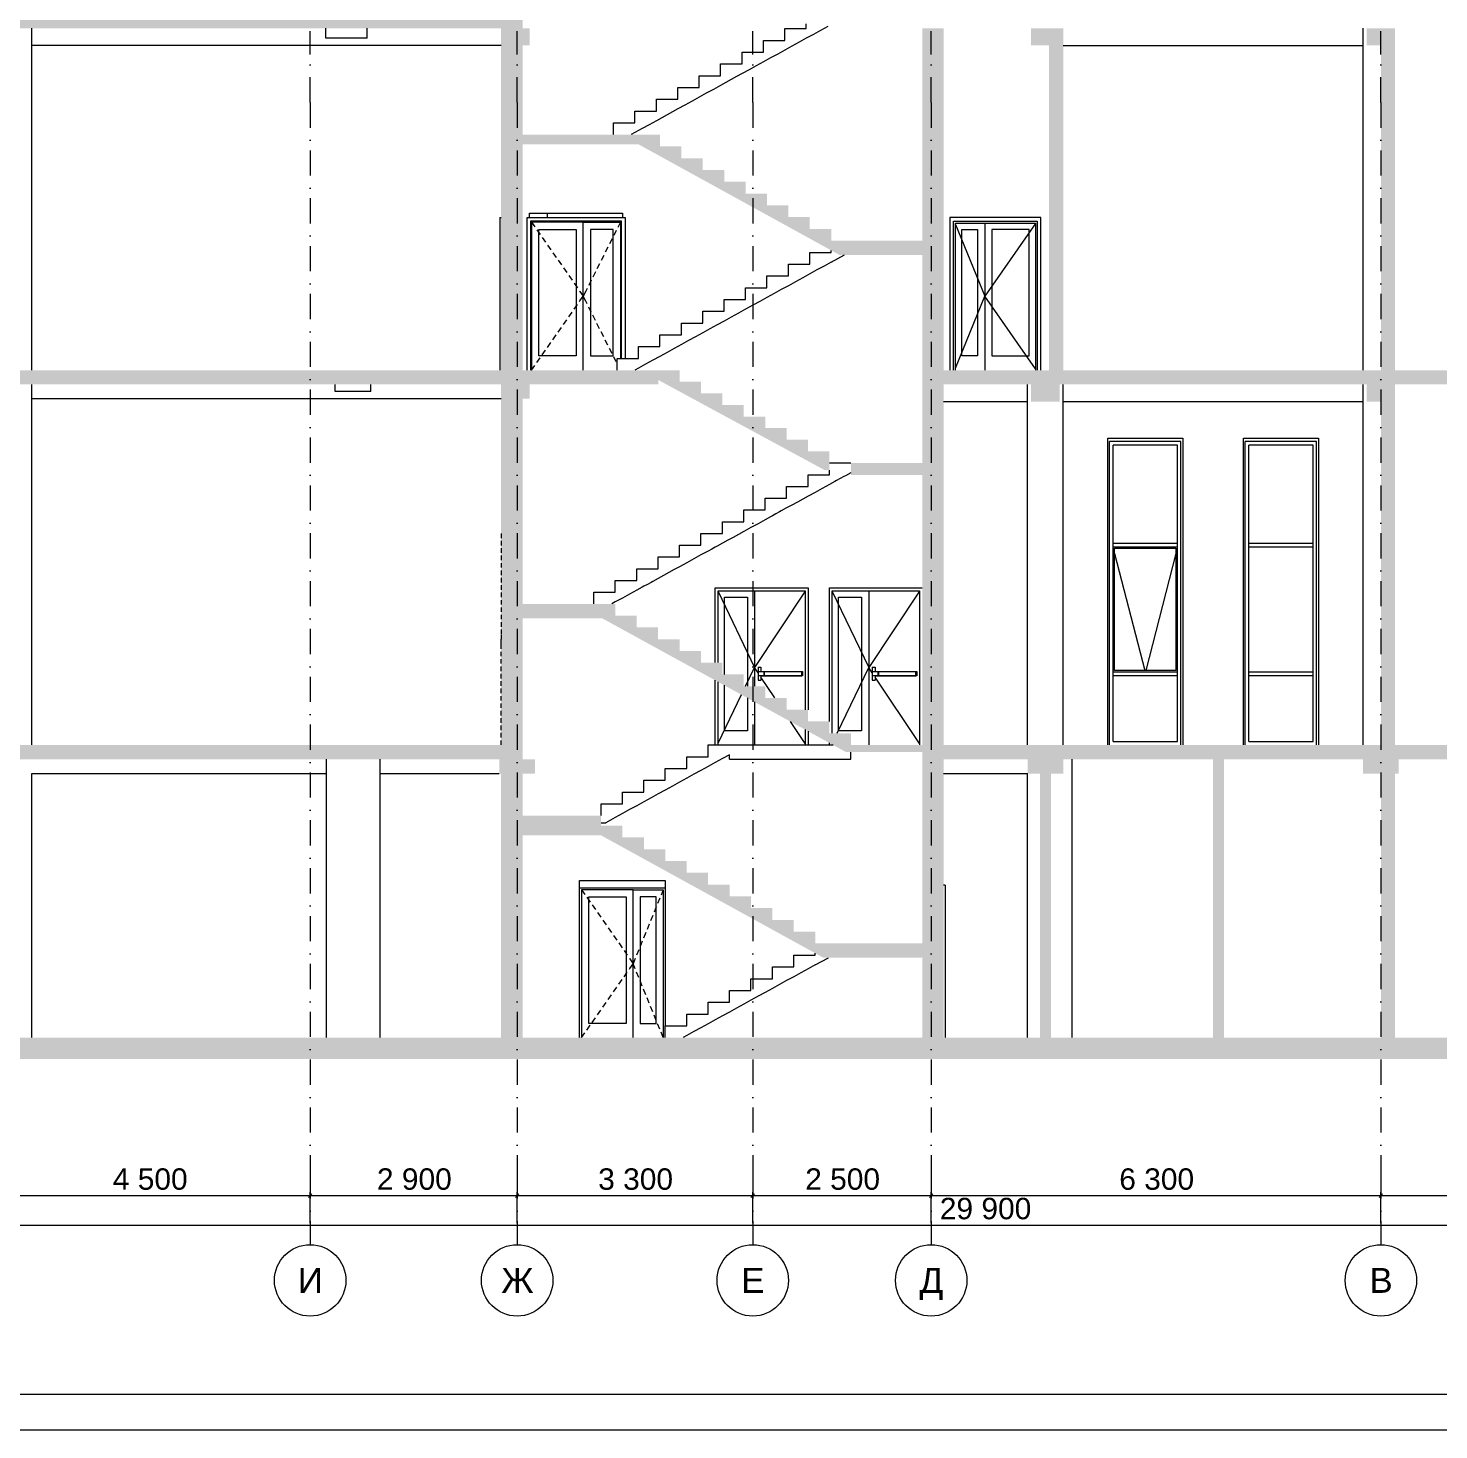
# Model space of a CAD drawing. Header units: millimetres. Extents: x 1499747 to 4230374, y -28481 to 441852.
# Drawn here: x 2447881 to 2467642, y -27675 to -8041 of the extents above; entities that cross this region are included whole.
import ezdxf
from ezdxf.xclip import XClip

# ---------------------------------------------------------------- set-up
doc = ezdxf.new("R2010")
doc.units = ezdxf.units.MM
doc.header["$MEASUREMENT"] = 0
doc.header["$XCLIPFRAME"] = 0
doc.linetypes.add('Штрихпунктирная', pattern=[670.277762, 352.777767, -176.388884, 0, -141.111112])
for name, color, linetype, lineweight in [('2 Разрез_24_0_Ном._пера__7_Ном._пера__7', 7, 'Continuous', 18), ('2 Разрез_24_Витражные окна_Ном._пера__1_Ном._пера__7', 7, 'Continuous', 18), ('2 Разрез_24_Витражные окна_Ном._пера__92_Ном._пера__233', 233, 'Continuous', 18), ('2 Разрез_24_Двери Archicad_Ном._пера__1_Ном._пера__7', 7, 'Continuous', 18), ('2 Разрез_24_Двери Archicad_Ном._пера__3_Ном._пера__30', 30, 'Continuous', 18), ('2 Разрез_24_Двери Archicad_Ном._пера__87_Ном._пера__251', 251, 'Continuous', 18), ('2 Разрез_24_Конструктив - Балки_Ном._пера__10_Ном._пера__134', 134, 'Continuous', 18), ('2 Разрез_24_Конструктив - Балки_Ном._пера__7', 7, 'Continuous', 18), ('2 Разрез_24_Конструктив - Колонны_Ном._пера__8_Ном._пера__12', 12, 'Continuous', 18), ('2 Разрез_24_Конструктив - Лестницы_Ном._пера__1_Ном._пера__7', 7, 'Continuous', 18), ('2 Разрез_24_Конструктив - Лестницы_Ном._пера__7', 7, 'Continuous', 18), ('2 Разрез_24_Конструктив - Отвестрия для Шахты в перекрытие_Ном._пера__1_Ном._пера__7', 7, 'Continuous', 18), ('2 Разрез_24_Конструктив - Перекрытия_Ном._пера__1_Ном._пера__7', 7, 'Continuous', 18), ('2 Разрез_24_Конструктив - Перекрытия_Ном._пера__7', 7, 'Continuous', 18), ('2 Разрез_24_Конструктив - Стена Кирпич Подвал_Ном._пера__1_Ном._пера__7', 7, 'Continuous', 18), ('2 Разрез_24_Конструктив - Стена Кирпич Подвал_Ном._пера__7', 7, 'Continuous', 18), ('2 Разрез_24_Конструктив - Стены Ненесущие Газоблок_Ном._пера__7', 7, 'Continuous', 18), ('2 Разрез_24_Конструктив - Стены Ненесущие_Ном._пера__7', 7, 'Continuous', 18), ('2 Разрез_24_Конструктив - Стены Несущие_Ном._пера__7', 7, 'Continuous', 18), ('2 Разрез_24_Конструктив - Стены Несущие_Ном._пера__87_Ном._пера__251', 251, 'Continuous', 18), ('2 Разрез_24_Лестницы которые нужно скрыть_Ном._пера__1_Ном._пера__7', 7, 'Continuous', 18), ('2 Разрез_24_Лестницы которые нужно скрыть_Ном._пера__7', 7, 'Continuous', 18), ('2 Разрез_24_Окна Archicad_Ном._пера__87_Ном._пера__251', 251, 'Continuous', 18), ('2 Разрез_24_Размер - ГКЛ перегородки_Ном._пера__1_Ном._пера__7', 7, 'Continuous', 18), ('2 Разрез_24_Элемент Модели - Оси_Ном._пера__2_Ном._пера__8', 8, 'Continuous', 18)]:
    doc.layers.add(name, color=color, linetype=linetype, lineweight=lineweight)
doc.layers.add('Чертеж и Рисунок', color=7, linetype='Continuous')
doc.styles.add('СГЕНЕРИР_СТИЛЬ_2', font='arial.ttf')

# ---------------------------------------------------------------- blocks, each defined once
blk = doc.blocks.new('Чертеж_2_24', base_point=(1362000, 29700))
at = {"layer": '2 Разрез_24_Конструктив - Балки_Ном._пера__7', "linetype": 'Continuous'}
for points in [[(1348303, 19633), (1348303, 19393), (1348703, 19393), (1348703, 19633)], [(1355728, 19633), (1355728, 19393), (1356128, 19393), (1356128, 19633)], [(1360428, 19633), (1360428, 19393), (1360828, 19393), (1360828, 19633)], [(1348303, 14643), (1348303, 14443), (1348703, 14443), (1348703, 14643)], [(1355728, 14643), (1355728, 14403), (1356128, 14403), (1356128, 14643)], [(1360428, 14643), (1360428, 14403), (1360828, 14403), (1360828, 14643)], [(1348778, 9393), (1348278, 9393), (1348278, 9193), (1348778, 9193)], [(1355678, 9393), (1355678, 9193), (1356178, 9193), (1356178, 9393)], [(1360378, 9393), (1360378, 9193), (1360878, 9193), (1360878, 9393)]]:
    blk.add_hatch(color=256, dxfattribs=at).paths.add_polyline_path(points)
at = {"layer": '2 Разрез_24_Конструктив - Лестницы_Ном._пера__7', "linetype": 'Continuous'}
for points in [[(1350528, 18143), (1350228, 18143), (1350228, 18007), (1353043, 16458), (1353043, 16658), (1352928, 16658), (1352928, 16823), (1352628, 16823), (1352628, 16988), (1352328, 16988), (1352328, 17153), (1352028, 17153), (1352028, 17318), (1351728, 17318), (1351728, 17483), (1351428, 17483), (1351428, 17648), (1351128, 17648), (1351128, 17813), (1350828, 17813), (1350828, 17978), (1350528, 17978)], [(1354228, 16658), (1353043, 16658), (1353043, 16458), (1354228, 16458)], [(1348603, 11368), (1349903, 11368), (1349903, 11568), (1348603, 11568)], [(1349903, 11368), (1349718, 11368), (1353136, 9493), (1353203, 9493), (1353203, 9758), (1352903, 9758), (1352903, 9923), (1352603, 9923), (1352603, 10087), (1352303, 10087), (1352303, 10252), (1352003, 10252), (1352003, 10416), (1351703, 10416), (1351703, 10581), (1351403, 10581), (1351403, 10746), (1351103, 10746), (1351103, 10910), (1350803, 10910), (1350803, 11075), (1350503, 11075), (1350503, 11239), (1350203, 11239), (1350203, 11404), (1349903, 11404)], [(1350003, 8463), (1349703, 8463), (1349703, 8327), (1352818, 6613), (1352818, 6813), (1352703, 6813), (1352703, 6978), (1352403, 6978), (1352403, 7143), (1352103, 7143), (1352103, 7308), (1351803, 7308), (1351803, 7473), (1351503, 7473), (1351503, 7638), (1351203, 7638), (1351203, 7803), (1350903, 7803), (1350903, 7968), (1350603, 7968), (1350603, 8133), (1350303, 8133), (1350303, 8298), (1350003, 8298)], [(1352818, 6613), (1354203, 6613), (1354203, 6813), (1352818, 6813)]]:
    blk.add_hatch(color=256, dxfattribs=at).paths.add_polyline_path(points)
at = {"layer": '2 Разрез_24_Конструктив - Перекрытия_Ном._пера__7', "linetype": 'Continuous'}
for points in [[(1348603, 19793), (1339878, 19793), (1339878, 19633), (1348603, 19633)], [(1338378, 14643), (1348603, 14643), (1348603, 14843), (1338378, 14843)], [(1348603, 14643), (1350504, 14643), (1350504, 14707), (1350503, 14707), (1350503, 14843), (1348603, 14843)], [(1354203, 14843), (1354203, 14643), (1370228, 14643), (1370228, 14843)], [(1354203, 13373), (1354203, 13543), (1353203, 13543), (1353203, 13373)], [(1340878, 9393), (1348603, 9393), (1348603, 9593), (1340878, 9593)], [(1354203, 9493), (1354203, 9593), (1353203, 9593), (1353203, 9493)], [(1354203, 9593), (1354203, 9393), (1370228, 9393), (1370228, 9593)], [(1348603, 8327), (1349703, 8327), (1349703, 8603), (1348603, 8603)], [(1340878, 5193), (1370228, 5193), (1370228, 5493), (1340878, 5493)]]:
    blk.add_hatch(color=256, dxfattribs=at).paths.add_polyline_path(points)
at = {"layer": '2 Разрез_24_Конструктив - Стена Кирпич Подвал_Ном._пера__7', "linetype": 'Continuous'}
for points in [[(1358278, 9393), (1358278, 5493), (1358428, 5493), (1358428, 9393)], [(1355852, 9193), (1355852, 5493), (1356006, 5493), (1356006, 9193)]]:
    blk.add_hatch(color=256, dxfattribs=at).paths.add_polyline_path(points)
at = {"layer": '2 Разрез_24_Конструктив - Стены Ненесущие Газоблок_Ном._пера__7', "linetype": 'Continuous'}
blk.add_hatch(color=256, dxfattribs=at).paths.add_polyline_path([(1355978, 19393), (1355978, 14843), (1356178, 14843), (1356178, 19633), (1356128, 19633), (1356128, 19393)])
at = {"layer": '2 Разрез_24_Конструктив - Стены Ненесущие_Ном._пера__7', "linetype": 'Continuous'}
blk.add_hatch(color=256, dxfattribs=at).paths.add_polyline_path([(1360628, 14403), (1360628, 9593), (1360828, 9593), (1360828, 14403)])
at = {"layer": '2 Разрез_24_Конструктив - Стены Несущие_Ном._пера__7', "linetype": 'Continuous'}
for points in [[(1354203, 16458), (1354203, 14843), (1354503, 14843), (1354503, 19633), (1354203, 19633), (1354203, 16658), (1354228, 16658), (1354228, 16458)], [(1348303, 19393), (1348303, 14843), (1348603, 14843), (1348603, 19393)], [(1360628, 19393), (1360628, 14843), (1360828, 14843), (1360828, 19393)], [(1354203, 14643), (1354203, 9593), (1354503, 9593), (1354503, 14643)], [(1348303, 14443), (1348303, 9593), (1348603, 9593), (1348603, 14443)], [(1354203, 9393), (1354203, 5493), (1354503, 5493), (1354503, 9393)], [(1348303, 9193), (1348303, 5493), (1348603, 5493), (1348603, 9193)], [(1360628, 9193), (1360628, 5493), (1360828, 5493), (1360828, 9193)]]:
    blk.add_hatch(color=256, dxfattribs=at).paths.add_polyline_path(points)
at = {"layer": '2 Разрез_24_Лестницы которые нужно скрыть_Ном._пера__7', "linetype": 'Continuous'}
for points in [[(1348603, 18143), (1348603, 18009), (1350228, 18009), (1350228, 18143)], [(1350503, 14843), (1350503, 14707), (1352836, 13443), (1352903, 13443), (1352903, 13706), (1352603, 13706), (1352603, 13868), (1352303, 13868), (1352303, 14031), (1352003, 14031), (1352003, 14193), (1351703, 14193), (1351703, 14356), (1351403, 14356), (1351403, 14518), (1351103, 14518), (1351103, 14681), (1350803, 14681), (1350803, 14843)]]:
    blk.add_hatch(color=256, dxfattribs=at).paths.add_polyline_path(points)
at = {"layer": '2 Разрез_24_0_Ном._пера__7_Ном._пера__7', "linetype": 'Continuous', "flags": 128}
blk.add_lwpolyline([(1322000, 58900), (1322000, 500), (1403500, 500), (1403500, 58900)], close=True, dxfattribs=at)
blk.add_lwpolyline([(1320000, 0), (1404000, 0)], dxfattribs=at)
at = {"layer": '2 Разрез_24_Витражные окна_Ном._пера__1_Ном._пера__7', "linetype": 'Continuous'}
for p, q in [((1356827, 12893), (1356827, 13843)), ((1357327, 13843), (1356827, 13843)), ((1357827, 13843), (1357327, 13843)), ((1357827, 12893), (1357827, 13843)), ((1358728, 12893), (1358728, 13843)), ((1359228, 13843), (1358728, 13843)), ((1359728, 13843), (1359228, 13843)), ((1359728, 12893), (1359728, 13843)), ((1356877, 12893), (1356877, 13793)), ((1357327, 13793), (1356877, 13793)), ((1357777, 13793), (1357327, 13793)), ((1357777, 12893), (1357777, 13793)), ((1358778, 12893), (1358778, 13793)), ((1359228, 13793), (1358778, 13793)), ((1359678, 13793), (1359228, 13793)), ((1359678, 12893), (1359678, 13793)), ((1356827, 12393), (1356827, 12893)), ((1356877, 12418), (1356877, 12893)), ((1357777, 12393), (1357777, 12893)), ((1357827, 12393), (1357827, 12893)), ((1358728, 12393), (1358728, 12893)), ((1358778, 12418), (1358778, 12893)), ((1359678, 12393), (1359678, 12893)), ((1359728, 12393), (1359728, 12893)), ((1356827, 11993), (1356827, 12393)), ((1356877, 12393), (1356877, 12418)), ((1356877, 12418), (1357327, 12418)), ((1356877, 12368), (1356877, 12393)), ((1356877, 12368), (1357327, 12368)), ((1356877, 11993), (1356877, 12368)), ((1356897, 10638), (1356897, 12348)), ((1356897, 12348), (1357757, 12348)), ((1357327, 12418), (1357777, 12418)), ((1357327, 12368), (1357777, 12368)), ((1357757, 12348), (1357757, 10638)), ((1357777, 11993), (1357777, 12393)), ((1357827, 11993), (1357827, 12393)), ((1358728, 11993), (1358728, 12393)), ((1358778, 12393), (1358778, 12418)), ((1358778, 12418), (1359228, 12418)), ((1358778, 12368), (1358778, 12393)), ((1358778, 12368), (1359228, 12368)), ((1358778, 11993), (1358778, 12368)), ((1359228, 12418), (1359678, 12418)), ((1359228, 12368), (1359678, 12368)), ((1359678, 11993), (1359678, 12393)), ((1359728, 11993), (1359728, 12393)), ((1356827, 10593), (1356827, 11993)), ((1356877, 10618), (1356877, 11993)), ((1357777, 10593), (1357777, 11993)), ((1357827, 10593), (1357827, 11993)), ((1358728, 10593), (1358728, 11993)), ((1358778, 10618), (1358778, 11993)), ((1359678, 10593), (1359678, 11993)), ((1359728, 10593), (1359728, 11993)), ((1356827, 9593), (1356827, 10593)), ((1356877, 10593), (1356877, 10618)), ((1356877, 10618), (1357327, 10618)), ((1356877, 10568), (1356877, 10593)), ((1356877, 9643), (1356877, 10568)), ((1356877, 10568), (1357327, 10568)), ((1357757, 10638), (1356897, 10638)), ((1357327, 10618), (1357777, 10618)), ((1357327, 10568), (1357777, 10568)), ((1357777, 9643), (1357777, 10593)), ((1357827, 9593), (1357827, 10593)), ((1358728, 9593), (1358728, 10593)), ((1358778, 10593), (1358778, 10618)), ((1358778, 10618), (1359228, 10618)), ((1358778, 10568), (1358778, 10593)), ((1358778, 9643), (1358778, 10568)), ((1358778, 10568), (1359228, 10568)), ((1359228, 10618), (1359678, 10618)), ((1359228, 10568), (1359678, 10568)), ((1359678, 9643), (1359678, 10593)), ((1359728, 9593), (1359728, 10593)), ((1356877, 9643), (1357327, 9643)), ((1357327, 9643), (1357777, 9643)), ((1358778, 9643), (1359228, 9643)), ((1359228, 9643), (1359678, 9643))]:
    blk.add_line(p, q, dxfattribs=at)
at = {"layer": '2 Разрез_24_Витражные окна_Ном._пера__92_Ном._пера__233', "linetype": 'Continuous'}
for p, q in [((1356897, 12277), (1357321, 10638)), ((1357757, 12277), (1357334, 10638))]:
    blk.add_line(p, q, dxfattribs=at)
at = {"layer": '2 Разрез_24_Двери Archicad_Ном._пера__1_Ном._пера__7', "linetype": 'Continuous'}
for p, q in [((1351343, 10746), (1351343, 11753)), ((1351343, 11753), (1352563, 11753)), ((1351431, 10581), (1351431, 11665)), ((1351431, 11665), (1351753, 11665)), ((1351753, 11665), (1351753, 10416)), ((1351853, 11753), (1351853, 10416)), ((1352563, 11753), (1352563, 10087)), ((1352943, 9758), (1352943, 11753)), ((1352943, 11753), (1354163, 11753)), ((1353031, 9793), (1353031, 11665)), ((1353031, 11665), (1353353, 11665)), ((1353353, 11665), (1353353, 9793)), ((1353453, 11753), (1353453, 9593)), ((1354163, 11753), (1354163, 9593)), ((1351903, 10683), (1351903, 10620)), ((1351903, 10683), (1351943, 10683)), ((1351943, 10683), (1351943, 10620)), ((1353503, 10683), (1353503, 10620)), ((1353503, 10683), (1353543, 10683)), ((1353543, 10683), (1353543, 10620)), ((1351343, 9593), (1351343, 10477)), ((1351903, 10620), (1351903, 10607)), ((1351903, 10620), (1351943, 10620)), ((1351903, 10607), (1351903, 10594)), ((1351903, 10594), (1351903, 10580)), ((1351903, 10580), (1351903, 10567)), ((1351903, 10567), (1351943, 10567)), ((1351903, 10566), (1351903, 10503)), ((1351903, 10566), (1351943, 10566)), ((1351903, 10503), (1351943, 10503)), ((1351943, 10623), (1352515, 10623)), ((1351943, 10620), (1351983, 10620)), ((1351943, 10566), (1351943, 10503)), ((1351943, 10566), (1351983, 10566)), ((1351943, 10563), (1352515, 10563)), ((1351983, 10620), (1351983, 10607)), ((1351983, 10607), (1351983, 10593)), ((1351983, 10593), (1351983, 10580)), ((1351983, 10580), (1351983, 10566)), ((1351988, 10620), (1351988, 10607)), ((1351988, 10620), (1352510, 10620)), ((1351988, 10607), (1351988, 10593)), ((1351988, 10593), (1351988, 10580)), ((1351988, 10580), (1351988, 10566)), ((1351988, 10566), (1352510, 10566)), ((1352510, 10620), (1352510, 10607)), ((1352510, 10607), (1352510, 10593)), ((1352510, 10593), (1352510, 10580)), ((1352510, 10580), (1352510, 10566)), ((1352515, 10623), (1352515, 10620)), ((1352515, 10620), (1352515, 10607)), ((1352515, 10620), (1352525, 10620)), ((1352515, 10607), (1352515, 10593)), ((1352515, 10593), (1352515, 10580)), ((1352515, 10580), (1352515, 10566)), ((1352515, 10566), (1352515, 10563)), ((1352515, 10566), (1352525, 10566)), ((1352525, 10623), (1352525, 10620)), ((1352525, 10620), (1352525, 10607)), ((1352525, 10607), (1352525, 10593)), ((1352525, 10593), (1352525, 10580)), ((1352525, 10580), (1352525, 10566)), ((1352525, 10566), (1352525, 10563)), ((1353503, 10620), (1353503, 10607)), ((1353503, 10620), (1353543, 10620)), ((1353503, 10607), (1353503, 10594)), ((1353503, 10594), (1353503, 10580)), ((1353503, 10580), (1353503, 10567)), ((1353503, 10567), (1353543, 10567)), ((1353503, 10566), (1353503, 10503)), ((1353503, 10566), (1353543, 10566)), ((1353503, 10503), (1353543, 10503)), ((1353543, 10623), (1354115, 10623)), ((1353543, 10620), (1353583, 10620)), ((1353543, 10566), (1353543, 10503)), ((1353543, 10566), (1353583, 10566)), ((1353543, 10563), (1354115, 10563)), ((1353583, 10620), (1353583, 10607)), ((1353583, 10607), (1353583, 10593)), ((1353583, 10593), (1353583, 10580)), ((1353583, 10580), (1353583, 10566)), ((1353588, 10620), (1353588, 10607)), ((1353588, 10620), (1354110, 10620)), ((1353588, 10607), (1353588, 10593)), ((1353588, 10593), (1353588, 10580)), ((1353588, 10580), (1353588, 10566)), ((1353588, 10566), (1354110, 10566)), ((1354110, 10620), (1354110, 10607)), ((1354110, 10607), (1354110, 10593)), ((1354110, 10593), (1354110, 10580)), ((1354110, 10580), (1354110, 10566)), ((1354115, 10623), (1354115, 10620)), ((1354115, 10620), (1354115, 10607)), ((1354115, 10620), (1354125, 10620)), ((1354115, 10607), (1354115, 10593)), ((1354115, 10593), (1354115, 10580)), ((1354115, 10580), (1354115, 10566)), ((1354115, 10566), (1354115, 10563)), ((1354115, 10566), (1354125, 10566)), ((1354125, 10623), (1354125, 10620)), ((1354125, 10620), (1354125, 10607)), ((1354125, 10607), (1354125, 10593)), ((1354125, 10593), (1354125, 10580)), ((1354125, 10580), (1354125, 10566)), ((1354125, 10566), (1354125, 10563)), ((1351431, 9793), (1351431, 10429)), ((1351753, 10252), (1351753, 9793)), ((1351853, 10197), (1351853, 9593)), ((1351753, 9793), (1351431, 9793)), ((1352563, 9808), (1352563, 9593)), ((1353353, 9793), (1353031, 9793)), ((1352943, 9593), (1352943, 9599)), ((1349403, 7593), (1350603, 7593)), ((1349431, 7565), (1349431, 7465)), ((1350153, 7565), (1349431, 7565)), ((1350153, 5493), (1350153, 7565)), ((1350153, 7565), (1350575, 7565)), ((1350575, 7565), (1350575, 7465)), ((1349431, 7465), (1349431, 5693)), ((1349531, 5693), (1349531, 7465)), ((1349531, 7465), (1350053, 7465)), ((1350053, 7465), (1350053, 5693)), ((1350253, 7465), (1350253, 5693)), ((1350475, 7465), (1350253, 7465)), ((1350475, 5693), (1350475, 7465)), ((1350575, 7465), (1350575, 5693)), ((1349431, 5693), (1349431, 5493)), ((1350053, 5693), (1349531, 5693)), ((1350253, 5693), (1350475, 5693)), ((1350575, 5693), (1350575, 5493))]:
    blk.add_line(p, q, dxfattribs=at)
at = {"layer": '2 Разрез_24_Двери Archicad_Ном._пера__3_Ном._пера__30', "linetype": 'Continuous'}
for p, q in [((1348284, 16980), (1348284, 14843)), ((1348284, 16980), (1348303, 16980)), ((1348666, 14843), (1348666, 16980)), ((1348666, 16980), (1350040, 16980)), ((1348716, 16930), (1348716, 14843)), ((1349990, 16930), (1348716, 16930)), ((1348728, 16918), (1348728, 14843)), ((1349978, 16918), (1348728, 16918)), ((1348731, 16915), (1348777, 16850)), ((1348731, 16915), (1348731, 16815)), ((1349453, 16915), (1348731, 16915)), ((1348731, 16815), (1348731, 15043)), ((1348805, 16809), (1348851, 16743)), ((1348831, 15043), (1348831, 16815)), ((1348831, 16815), (1349353, 16815)), ((1349353, 16815), (1349353, 15043)), ((1349453, 14843), (1349453, 16915)), ((1349453, 16915), (1349975, 16915)), ((1349553, 16815), (1349553, 15043)), ((1349875, 16815), (1349553, 16815)), ((1349875, 15043), (1349875, 16815)), ((1349916, 16799), (1349880, 16728)), ((1349975, 16915), (1349939, 16844)), ((1349975, 16915), (1349975, 16815)), ((1349975, 16815), (1349975, 15043)), ((1349978, 15008), (1349978, 16918)), ((1349990, 15008), (1349990, 16930)), ((1350040, 16980), (1350040, 15008)), ((1354591, 16980), (1354591, 14843)), ((1355865, 16980), (1354591, 16980)), ((1354641, 14843), (1354641, 16930)), ((1354641, 16930), (1355815, 16930)), ((1354668, 14843), (1354668, 16903)), ((1354668, 16903), (1355788, 16903)), ((1354668, 16886), (1355078, 15879)), ((1354756, 15043), (1354756, 16815)), ((1354756, 16815), (1354978, 16815)), ((1354978, 16815), (1354978, 15043)), ((1355078, 16903), (1355078, 14843)), ((1355788, 16898), (1355078, 15879)), ((1355178, 16815), (1355178, 15043)), ((1355700, 16815), (1355178, 16815)), ((1355700, 15043), (1355700, 16815)), ((1355788, 16903), (1355788, 14843)), ((1355815, 16930), (1355815, 14843)), ((1355865, 14843), (1355865, 16980)), ((1348880, 16702), (1348925, 16637)), ((1349858, 16683), (1349822, 16612)), ((1348954, 16596), (1349000, 16530)), ((1349028, 16489), (1349074, 16423)), ((1349741, 16451), (1349705, 16380)), ((1349799, 16567), (1349763, 16496)), ((1349103, 16382), (1349148, 16317)), ((1349177, 16276), (1349223, 16210)), ((1349624, 16219), (1349588, 16147)), ((1349682, 16335), (1349646, 16264)), ((1349251, 16169), (1349297, 16103)), ((1349326, 16062), (1349371, 15997)), ((1349565, 16103), (1349530, 16031)), ((1349400, 15956), (1349407, 15945)), ((1349400, 15803), (1349407, 15814)), ((1349407, 15945), (1349453, 15879)), ((1349407, 15814), (1349453, 15879)), ((1349489, 15951), (1349453, 15879)), ((1349489, 15808), (1349453, 15879)), ((1349507, 15987), (1349489, 15951)), ((1354668, 14873), (1355078, 15879)), ((1355788, 14861), (1355078, 15879)), ((1349251, 15590), (1349297, 15656)), ((1349326, 15697), (1349371, 15762)), ((1349507, 15772), (1349489, 15808)), ((1349565, 15656), (1349530, 15728)), ((1349103, 15377), (1349148, 15442)), ((1349177, 15483), (1349223, 15549)), ((1349624, 15540), (1349588, 15612)), ((1349682, 15424), (1349646, 15495)), ((1348954, 15163), (1349000, 15229)), ((1349028, 15270), (1349074, 15336)), ((1349741, 15308), (1349705, 15379)), ((1349799, 15192), (1349763, 15263)), ((1348731, 15043), (1348731, 14843)), ((1349353, 15043), (1348831, 15043)), ((1348880, 15057), (1348925, 15122)), ((1349553, 15043), (1349875, 15043)), ((1349858, 15076), (1349822, 15147)), ((1349916, 14960), (1349880, 15031)), ((1349975, 15043), (1349975, 15008)), ((1354978, 15043), (1354756, 15043)), ((1355178, 15043), (1355700, 15043)), ((1348731, 14843), (1348777, 14909)), ((1348805, 14950), (1348851, 15016)), ((1348303, 12555), (1348303, 12492)), ((1348303, 12452), (1348303, 12388)), ((1348303, 12348), (1348303, 12285)), ((1348303, 12245), (1348303, 12181)), ((1348303, 12141), (1348303, 12078)), ((1348303, 12038), (1348303, 11974)), ((1348303, 11934), (1348303, 11870)), ((1348303, 11831), (1348303, 11767)), ((1348303, 11727), (1348303, 11663)), ((1351343, 11741), (1351853, 10679)), ((1352563, 11747), (1351853, 10679)), ((1352943, 11741), (1353453, 10679)), ((1354163, 11747), (1353453, 10679)), ((1348303, 11623), (1348303, 11560)), ((1348303, 11520), (1348303, 11456)), ((1348303, 11416), (1348303, 11353)), ((1348303, 11313), (1348303, 11249)), ((1348303, 11209), (1348303, 11145)), ((1348303, 11138), (1348303, 11074)), ((1348303, 11011), (1348303, 11074)), ((1348303, 10940), (1348303, 11003)), ((1348303, 10836), (1348303, 10900)), ((1348303, 10733), (1348303, 10796)), ((1348303, 10629), (1348303, 10693)), ((1351727, 10416), (1351853, 10679)), ((1351903, 10604), (1351853, 10679)), ((1353010, 9758), (1353453, 10679)), ((1353503, 10604), (1353453, 10679)), ((1348303, 10526), (1348303, 10589)), ((1348303, 10422), (1348303, 10486)), ((1352137, 10252), (1351943, 10544)), ((1354163, 9612), (1353543, 10544)), ((1348303, 10318), (1348303, 10382)), ((1348303, 10215), (1348303, 10279)), ((1351343, 9618), (1351670, 10298)), ((1348303, 10111), (1348303, 10175)), ((1348303, 10008), (1348303, 10071)), ((1348303, 9904), (1348303, 9968)), ((1352563, 9612), (1352358, 9920)), ((1348303, 9801), (1348303, 9864)), ((1348303, 9697), (1348303, 9761)), ((1348303, 9593), (1348303, 9657)), ((1349431, 7565), (1349477, 7500)), ((1350575, 7565), (1350545, 7491)), ((1354522, 7630), (1354503, 7630)), ((1354522, 7630), (1354522, 5493)), ((1349505, 7459), (1349551, 7393)), ((1349580, 7352), (1349625, 7287)), ((1350477, 7325), (1350447, 7251)), ((1350526, 7445), (1350496, 7371)), ((1349654, 7246), (1349700, 7180)), ((1349728, 7139), (1349774, 7073)), ((1350428, 7204), (1350398, 7130)), ((1349803, 7032), (1349848, 6967)), ((1349877, 6926), (1349923, 6860)), ((1350330, 6964), (1350300, 6889)), ((1350379, 7084), (1350349, 7010)), ((1349951, 6819), (1349997, 6753)), ((1350232, 6723), (1350202, 6649)), ((1350281, 6843), (1350251, 6769)), ((1350026, 6712), (1350071, 6647)), ((1350100, 6606), (1350107, 6595)), ((1350107, 6595), (1350153, 6529)), ((1350107, 6464), (1350153, 6529)), ((1350183, 6604), (1350153, 6529)), ((1350183, 6455), (1350153, 6529)), ((1350026, 6347), (1350071, 6412)), ((1350100, 6453), (1350107, 6464)), ((1350232, 6336), (1350202, 6410)), ((1349877, 6133), (1349923, 6199)), ((1349951, 6240), (1349997, 6306)), ((1350281, 6216), (1350251, 6290)), ((1350330, 6095), (1350300, 6170)), ((1349728, 5920), (1349774, 5986)), ((1349803, 6027), (1349848, 6092)), ((1350379, 5975), (1350349, 6049)), ((1350428, 5855), (1350398, 5929)), ((1349580, 5707), (1349625, 5772)), ((1349654, 5813), (1349700, 5879)), ((1350477, 5734), (1350447, 5808)), ((1349431, 5493), (1349477, 5559)), ((1349505, 5600), (1349551, 5666)), ((1350526, 5614), (1350496, 5688)), ((1350575, 5493), (1350545, 5568))]:
    blk.add_line(p, q, dxfattribs=at)
at = {"layer": '2 Разрез_24_Двери Archicad_Ном._пера__87_Ном._пера__251', "linetype": 'Continuous'}
for p, q in [((1348703, 17043), (1350003, 17043)), ((1348703, 16980), (1348703, 17043)), ((1350003, 17043), (1350003, 16980)), ((1351303, 11793), (1352603, 11793)), ((1351303, 10746), (1351303, 11793)), ((1352603, 11793), (1352603, 10087)), ((1352903, 9923), (1352903, 11793)), ((1352903, 11793), (1354203, 11793)), ((1351303, 9593), (1351303, 10499)), ((1352603, 9786), (1352603, 9593)), ((1352903, 9593), (1352903, 9621)), ((1349403, 7693), (1350603, 7693)), ((1349403, 5493), (1349403, 7693)), ((1350603, 7693), (1350603, 5658))]:
    blk.add_line(p, q, dxfattribs=at)
at = {"layer": '2 Разрез_24_Конструктив - Балки_Ном._пера__10_Ном._пера__134', "linetype": 'Continuous'}
for p, q in [((1356178, 19393), (1360378, 19393)), ((1354503, 14403), (1355678, 14403)), ((1356178, 14403), (1360378, 14403)), ((1341728, 9193), (1345853, 9193)), ((1346603, 9193), (1348278, 9193)), ((1354503, 9193), (1355678, 9193))]:
    blk.add_line(p, q, dxfattribs=at)
at = {"layer": '2 Разрез_24_Конструктив - Колонны_Ном._пера__8_Ном._пера__12', "linetype": 'Continuous'}
for p, q in [((1341728, 14843), (1341728, 19633)), ((1360378, 14843), (1360378, 19633)), ((1348953, 16980), (1348953, 17043)), ((1341728, 9593), (1341728, 14643)), ((1355678, 9593), (1355678, 14643)), ((1356178, 9593), (1356178, 14643)), ((1360378, 9593), (1360378, 14643)), ((1341728, 5493), (1341728, 9193)), ((1355678, 5493), (1355678, 9193))]:
    blk.add_line(p, q, dxfattribs=at)
at = {"layer": '2 Разрез_24_Конструктив - Лестницы_Ном._пера__1_Ном._пера__7', "linetype": 'Continuous'}
for p, q in [((1352628, 16493), (1352928, 16493)), ((1352628, 16328), (1352628, 16493)), ((1352928, 16493), (1352928, 16522)), ((1352928, 16357), (1353113, 16458)), ((1352328, 16328), (1352628, 16328)), ((1352328, 16163), (1352328, 16328)), ((1352728, 16247), (1352628, 16192)), ((1352828, 16302), (1352728, 16247)), ((1352928, 16357), (1352828, 16302)), ((1352028, 16163), (1352328, 16163)), ((1352028, 15998), (1352028, 16163)), ((1352328, 16027), (1352228, 15972)), ((1352428, 16082), (1352328, 16027)), ((1352528, 16137), (1352428, 16082)), ((1352628, 16192), (1352528, 16137)), ((1351428, 15833), (1351728, 15833)), ((1351428, 15668), (1351428, 15833)), ((1351728, 15998), (1352028, 15998)), ((1351728, 15833), (1351728, 15998)), ((1352028, 15862), (1351928, 15807)), ((1352128, 15917), (1352028, 15862)), ((1352228, 15972), (1352128, 15917)), ((1351128, 15668), (1351428, 15668)), ((1351128, 15503), (1351128, 15668)), ((1351628, 15642), (1351528, 15587)), ((1351728, 15697), (1351628, 15642)), ((1351828, 15752), (1351728, 15697)), ((1351928, 15807), (1351828, 15752)), ((1350828, 15503), (1351128, 15503)), ((1350828, 15338), (1350828, 15503)), ((1351228, 15422), (1351128, 15367)), ((1351328, 15477), (1351228, 15422)), ((1351428, 15532), (1351328, 15477)), ((1351528, 15587), (1351428, 15532)), ((1350528, 15338), (1350828, 15338)), ((1350528, 15173), (1350528, 15338)), ((1350928, 15257), (1350828, 15202)), ((1351028, 15312), (1350928, 15257)), ((1351128, 15367), (1351028, 15312)), ((1350228, 15173), (1350528, 15173)), ((1350228, 15008), (1350228, 15173)), ((1350528, 15037), (1350428, 14982)), ((1350628, 15092), (1350528, 15037)), ((1350728, 15147), (1350628, 15092)), ((1350828, 15202), (1350728, 15147)), ((1349928, 15008), (1350228, 15008)), ((1349928, 14843), (1349928, 15008)), ((1350228, 14872), (1350177, 14843)), ((1350328, 14927), (1350228, 14872)), ((1350428, 14982), (1350328, 14927)), ((1352903, 13543), (1353203, 13543)), ((1352903, 13379), (1352903, 13443)), ((1352603, 13379), (1352903, 13379)), ((1352603, 13214), (1352603, 13379)), ((1352903, 13242), (1352803, 13187)), ((1352978, 13283), (1352903, 13242)), ((1353003, 13297), (1352978, 13283)), ((1353053, 13324), (1353003, 13297)), ((1353103, 13352), (1353053, 13324)), ((1353128, 13365), (1353103, 13352)), ((1353203, 13407), (1353128, 13365)), ((1352003, 13050), (1352303, 13050)), ((1352003, 12885), (1352003, 13050)), ((1352303, 13214), (1352603, 13214)), ((1352303, 13050), (1352303, 13214)), ((1352603, 13077), (1352528, 13036)), ((1352703, 13132), (1352603, 13077)), ((1352803, 13187), (1352703, 13132)), ((1351703, 12885), (1352003, 12885)), ((1351703, 12721), (1351703, 12885)), ((1352203, 12858), (1352153, 12831)), ((1352228, 12872), (1352203, 12858)), ((1352303, 12913), (1352228, 12872)), ((1352378, 12954), (1352303, 12913)), ((1352453, 12995), (1352378, 12954)), ((1352528, 13036), (1352453, 12995)), ((1351403, 12721), (1351703, 12721)), ((1351403, 12556), (1351403, 12721)), ((1351903, 12693), (1351803, 12639)), ((1352003, 12748), (1351903, 12693)), ((1352078, 12789), (1352003, 12748)), ((1352103, 12803), (1352078, 12789)), ((1352153, 12831), (1352103, 12803)), ((1351103, 12556), (1351403, 12556)), ((1351103, 12391), (1351103, 12556)), ((1351478, 12460), (1351403, 12419)), ((1351553, 12501), (1351478, 12460)), ((1351628, 12543), (1351553, 12501)), ((1351703, 12584), (1351628, 12543)), ((1351803, 12639), (1351703, 12584)), ((1350803, 12391), (1351103, 12391)), ((1350803, 12227), (1350803, 12391)), ((1351103, 12255), (1351003, 12200)), ((1351178, 12296), (1351103, 12255)), ((1351203, 12309), (1351178, 12296)), ((1351253, 12337), (1351203, 12309)), ((1351303, 12364), (1351253, 12337)), ((1351328, 12378), (1351303, 12364)), ((1351403, 12419), (1351328, 12378)), ((1350203, 12062), (1350503, 12062)), ((1350203, 11898), (1350203, 12062)), ((1350503, 12227), (1350803, 12227)), ((1350503, 12062), (1350503, 12227)), ((1350803, 12090), (1350728, 12049)), ((1350903, 12145), (1350803, 12090)), ((1351003, 12200), (1350903, 12145)), ((1349903, 11898), (1350203, 11898)), ((1349903, 11733), (1349903, 11898)), ((1350403, 11871), (1350353, 11843)), ((1350428, 11884), (1350403, 11871)), ((1350503, 11925), (1350428, 11884)), ((1350578, 11967), (1350503, 11925)), ((1350653, 12008), (1350578, 11967)), ((1350728, 12049), (1350653, 12008)), ((1349603, 11733), (1349903, 11733)), ((1349603, 11568), (1349603, 11733)), ((1350103, 11706), (1350003, 11651)), ((1350203, 11761), (1350103, 11706)), ((1350278, 11802), (1350203, 11761)), ((1350303, 11816), (1350278, 11802)), ((1350353, 11843), (1350303, 11816)), ((1349903, 11596), (1349852, 11568)), ((1350003, 11651), (1349903, 11596)), ((1352403, 6648), (1352703, 6648)), ((1352403, 6483), (1352403, 6648)), ((1352703, 6648), (1352703, 6677)), ((1352703, 6512), (1352888, 6613)), ((1352103, 6483), (1352403, 6483)), ((1352103, 6318), (1352103, 6483)), ((1352403, 6347), (1352303, 6292)), ((1352503, 6402), (1352403, 6347)), ((1352603, 6457), (1352503, 6402)), ((1352703, 6512), (1352603, 6457)), ((1351503, 6153), (1351803, 6153)), ((1351503, 5988), (1351503, 6153)), ((1351803, 6318), (1352103, 6318)), ((1351803, 6153), (1351803, 6318)), ((1352003, 6127), (1351903, 6072)), ((1352103, 6182), (1352003, 6127)), ((1352203, 6237), (1352103, 6182)), ((1352303, 6292), (1352203, 6237)), ((1351203, 5988), (1351503, 5988)), ((1351203, 5823), (1351203, 5988)), ((1351703, 5962), (1351603, 5907)), ((1351803, 6017), (1351703, 5962)), ((1351903, 6072), (1351803, 6017)), ((1350903, 5823), (1351203, 5823)), ((1350903, 5658), (1350903, 5823)), ((1351303, 5742), (1351203, 5687)), ((1351403, 5797), (1351303, 5742)), ((1351503, 5852), (1351403, 5797)), ((1351603, 5907), (1351503, 5852)), ((1350603, 5658), (1350903, 5658)), ((1350603, 5493), (1350603, 5658)), ((1351003, 5577), (1350903, 5522)), ((1351103, 5632), (1351003, 5577)), ((1351203, 5687), (1351103, 5632)), ((1350903, 5522), (1350852, 5493))]:
    blk.add_line(p, q, dxfattribs=at)
at = {"layer": '2 Разрез_24_Конструктив - Отвестрия для Шахты в перекрытие_Ном._пера__1_Ном._пера__7', "linetype": 'Continuous'}
for p, q in [((1345848, 19493), (1345848, 19633)), ((1346428, 19493), (1346428, 19633)), ((1346428, 19493), (1345848, 19493)), ((1345978, 14543), (1345978, 14643)), ((1346478, 14543), (1346478, 14643)), ((1346478, 14543), (1345978, 14543))]:
    blk.add_line(p, q, dxfattribs=at)
at = {"layer": '2 Разрез_24_Конструктив - Перекрытия_Ном._пера__1_Ном._пера__7', "linetype": 'Continuous'}
for p, q in [((1351503, 9593), (1352953, 9593)), ((1353203, 9393), (1353203, 9493)), ((1351503, 9393), (1351503, 9457)), ((1351503, 9393), (1353203, 9393))]:
    blk.add_line(p, q, dxfattribs=at)
at = {"layer": '2 Разрез_24_Конструктив - Стена Кирпич Подвал_Ном._пера__1_Ном._пера__7', "linetype": 'Continuous'}
for p, q in [((1345853, 9393), (1345853, 5493)), ((1346603, 9393), (1346603, 5493)), ((1356298, 9393), (1356298, 5493))]:
    blk.add_line(p, q, dxfattribs=at)
at = {"layer": '2 Разрез_24_Конструктив - Стены Несущие_Ном._пера__87_Ном._пера__251', "linetype": 'Continuous'}
for p, q in [((1348303, 19393), (1341728, 19393)), ((1348303, 14443), (1341728, 14443)), ((1351203, 9593), (1351303, 9593))]:
    blk.add_line(p, q, dxfattribs=at)
at = {"layer": '2 Разрез_24_Лестницы которые нужно скрыть_Ном._пера__1_Ном._пера__7', "linetype": 'Continuous'}
for p, q in [((1352278, 19628), (1352578, 19628)), ((1352278, 19463), (1352278, 19628)), ((1352578, 19628), (1352578, 19693)), ((1352778, 19602), (1352678, 19547)), ((1352878, 19657), (1352778, 19602)), ((1351978, 19463), (1352278, 19463)), ((1351978, 19298), (1351978, 19463)), ((1352378, 19382), (1352278, 19327)), ((1352478, 19437), (1352378, 19382)), ((1352578, 19492), (1352478, 19437)), ((1352678, 19547), (1352578, 19492)), ((1351678, 19298), (1351978, 19298)), ((1351678, 19133), (1351678, 19298)), ((1352078, 19217), (1351978, 19162)), ((1352178, 19272), (1352078, 19217)), ((1352278, 19327), (1352178, 19272)), ((1351378, 19133), (1351678, 19133)), ((1351378, 18968), (1351378, 19133)), ((1351678, 18997), (1351603, 18955)), ((1351778, 19052), (1351678, 18997)), ((1351878, 19107), (1351778, 19052)), ((1351978, 19162), (1351878, 19107)), ((1350778, 18803), (1351078, 18803)), ((1350778, 18638), (1350778, 18803)), ((1351078, 18968), (1351378, 18968)), ((1351078, 18803), (1351078, 18968)), ((1351278, 18777), (1351178, 18722)), ((1351378, 18832), (1351278, 18777)), ((1351453, 18873), (1351378, 18832)), ((1351528, 18914), (1351453, 18873)), ((1351603, 18955), (1351528, 18914)), ((1350478, 18638), (1350778, 18638)), ((1350478, 18473), (1350478, 18638)), ((1350978, 18612), (1350878, 18557)), ((1351078, 18667), (1350978, 18612)), ((1351178, 18722), (1351078, 18667)), ((1350178, 18473), (1350478, 18473)), ((1350178, 18308), (1350178, 18473)), ((1350628, 18419), (1350553, 18378)), ((1350703, 18460), (1350628, 18419)), ((1350778, 18502), (1350703, 18460)), ((1350878, 18557), (1350778, 18502)), ((1349878, 18308), (1350178, 18308)), ((1349878, 18143), (1349878, 18308)), ((1350278, 18227), (1350178, 18172)), ((1350378, 18282), (1350278, 18227)), ((1350478, 18337), (1350378, 18282)), ((1350553, 18378), (1350478, 18337)), ((1350178, 18172), (1350127, 18143)), ((1351203, 9428), (1351203, 9593)), ((1351203, 9593), (1351503, 9593)), ((1350903, 9263), (1350903, 9428)), ((1350903, 9428), (1351203, 9428)), ((1351203, 9292), (1351103, 9237)), ((1351303, 9347), (1351203, 9292)), ((1351403, 9402), (1351303, 9347)), ((1351503, 9457), (1351403, 9402)), ((1350303, 8933), (1350303, 9098)), ((1350303, 9098), (1350603, 9098)), ((1350603, 9098), (1350603, 9263)), ((1350603, 9263), (1350903, 9263)), ((1350903, 9127), (1350803, 9072)), ((1351003, 9182), (1350903, 9127)), ((1351103, 9237), (1351003, 9182)), ((1350003, 8768), (1350003, 8933)), ((1350003, 8933), (1350303, 8933)), ((1350503, 8907), (1350403, 8852)), ((1350603, 8962), (1350503, 8907)), ((1350703, 9017), (1350603, 8962)), ((1350803, 9072), (1350703, 9017)), ((1349703, 8603), (1349703, 8768)), ((1349703, 8768), (1350003, 8768)), ((1350203, 8742), (1350103, 8687)), ((1350303, 8797), (1350203, 8742)), ((1350403, 8852), (1350303, 8797)), ((1349703, 8503), (1349770, 8503)), ((1349803, 8522), (1349770, 8503)), ((1349903, 8577), (1349803, 8522)), ((1350003, 8632), (1349903, 8577)), ((1350103, 8687), (1350003, 8632))]:
    blk.add_line(p, q, dxfattribs=at)
at = {"layer": '2 Разрез_24_Окна Archicad_Ном._пера__87_Ном._пера__251', "linetype": 'Continuous'}
for p, q in [((1356802, 13893), (1357852, 13893)), ((1356802, 9593), (1356802, 13893)), ((1357852, 13893), (1357852, 9593)), ((1358703, 13893), (1359753, 13893)), ((1358703, 9593), (1358703, 13893)), ((1359753, 13893), (1359753, 9593))]:
    blk.add_line(p, q, dxfattribs=at)
at = {"layer": '2 Разрез_24_Размер - ГКЛ перегородки_Ном._пера__1_Ном._пера__7', "linetype": 'Continuous'}
for p, q in [((1341128, 3280), (1345628, 3280)), ((1345653, 3305), (1345603, 3255)), ((1345653, 3305), (1345603, 3255)), ((1345628, 2893), (1345628, 3327)), ((1345628, 3280), (1348528, 3280)), ((1345628, 3280), (1348528, 3280)), ((1345628, 3280), (1348528, 3280)), ((1348553, 3305), (1348503, 3255)), ((1348553, 3305), (1348503, 3255)), ((1348528, 2893), (1348528, 3327)), ((1348528, 3280), (1351828, 3280)), ((1351853, 3305), (1351803, 3255)), ((1351853, 3305), (1351803, 3255)), ((1351828, 2893), (1351828, 3327)), ((1351828, 3280), (1354328, 3280)), ((1351828, 3280), (1354328, 3280)), ((1351828, 3280), (1354328, 3280)), ((1354353, 3305), (1354303, 3255)), ((1354353, 3305), (1354303, 3255)), ((1354328, 2893), (1354328, 3327)), ((1354328, 3280), (1360628, 3280)), ((1360653, 3305), (1360603, 3255)), ((1360653, 3305), (1360603, 3255)), ((1360628, 2893), (1360628, 3327)), ((1360628, 2893), (1360628, 3327)), ((1360628, 3280), (1365328, 3280)), ((1340128, 2867), (1370028, 2867))]:
    blk.add_line(p, q, dxfattribs=at)
at = {"layer": '2 Разрез_24_Элемент Модели - Оси_Ном._пера__2_Ном._пера__8', "linetype": 'Штрихпунктирная'}
for p, q in [((1345628, 18593), (1345628, 19593)), ((1348528, 18593), (1348528, 19593)), ((1351828, 18593), (1351828, 19593)), ((1354328, 18593), (1354328, 19593)), ((1360628, 18593), (1360628, 19593)), ((1345628, 18593), (1345628, 3593)), ((1348528, 18593), (1348528, 3593)), ((1351828, 18593), (1351828, 3593)), ((1354328, 18593), (1354328, 3593)), ((1360628, 18593), (1360628, 3593)), ((1345628, 3593), (1345628, 2593)), ((1348528, 3593), (1348528, 2593)), ((1351828, 3593), (1351828, 2593)), ((1354328, 3593), (1354328, 2593)), ((1360628, 3593), (1360628, 2593))]:
    blk.add_line(p, q, dxfattribs=at)
at = {"layer": '2 Разрез_24_Элемент Модели - Оси_Ном._пера__2_Ном._пера__8', "linetype": 'Continuous'}
for p, q in [((1345628, 3593), (1345628, 3593)), ((1345628, 3593), (1345628, 3593)), ((1348528, 3593), (1348528, 3593)), ((1348528, 3593), (1348528, 3593)), ((1351828, 3593), (1351828, 3593)), ((1351828, 3593), (1351828, 3593)), ((1354328, 3593), (1354328, 3593)), ((1354328, 3593), (1354328, 3593)), ((1360628, 3593), (1360628, 3593)), ((1360628, 3593), (1360628, 3593))]:
    blk.add_line(p, q, dxfattribs=at)
for centre in [(1345628, 2093), (1348528, 2093), (1351828, 2093), (1354328, 2093), (1360628, 2093)]:
    blk.add_circle(centre, 500, dxfattribs=at)
at = {"layer": '2 Разрез_24_Размер - ГКЛ перегородки_Ном._пера__1_Ном._пера__7', "linetype": 'Continuous', "char_height": 300, "attachment_point": 7, "style": 'СГЕНЕРИР_СТИЛЬ_2'}
for s, insert in [('\\A1;{\\pql;\\fArial|b0|i0|c204|p0;\\W1.000000;4\xa0500}', (1342863, 3358)), ('\\A1;{\\pql;\\fArial|b0|i0|c204|p0;\\W1.000000;2\xa0900}', (1346563, 3358)), ('\\A1;{\\pql;\\fArial|b0|i0|c204|p0;\\W1.000000;3\xa0300}', (1349663, 3358)), ('\\A1;{\\pql;\\fArial|b0|i0|c204|p0;\\W1.000000;2\xa0500}', (1352563, 3358)), ('\\A1;{\\pql;\\fArial|b0|i0|c204|p0;\\W1.000000;6\xa0300}', (1356963, 3358)), ('\\A1;{\\pql;\\fArial|b0|i0|c204|p0;\\W1.000000;29\xa0900}', (1354449, 2945))]:
    blk.add_mtext(s, dxfattribs=dict(at, insert=insert))
at = {"layer": '2 Разрез_24_Элемент Модели - Оси_Ном._пера__2_Ном._пера__8', "linetype": 'Continuous', "char_height": 350, "attachment_point": 1, "style": 'СГЕНЕРИР_СТИЛЬ_2'}
for s, insert in [('\\A1;{\\pql;\\fArial|b0|i0|c204|p0;\\W1.000000;И}', (1345455, 2268)), ('\\A1;{\\pql;\\fArial|b0|i0|c204|p0;\\W1.000000;Ж}', (1348306, 2268)), ('\\A1;{\\pql;\\fArial|b0|i0|c204|p0;\\W1.000000;Е}', (1351668, 2268)), ('\\A1;{\\pql;\\fArial|b0|i0|c204|p0;\\W1.000000;Д}', (1354165, 2268)), ('\\A1;{\\pql;\\fArial|b0|i0|c204|p0;\\W1.000000;В}', (1360468, 2268))]:
    blk.add_mtext(s, dxfattribs=dict(at, insert=insert))

msp = doc.modelspace()

# ---------------------------------------------------------------- block references
at = {"layer": 'Чертеж и Рисунок', "linetype": 'Continuous'}
ref = msp.add_blockref('Чертеж_2_24', (2468202.85824, 2025.38887), dxfattribs=at)
XClip(ref).set_block_clipping_path([(1320000, 0), (1404000, 59400.0000000006)])

doc.saveas('drawing.dxf')
